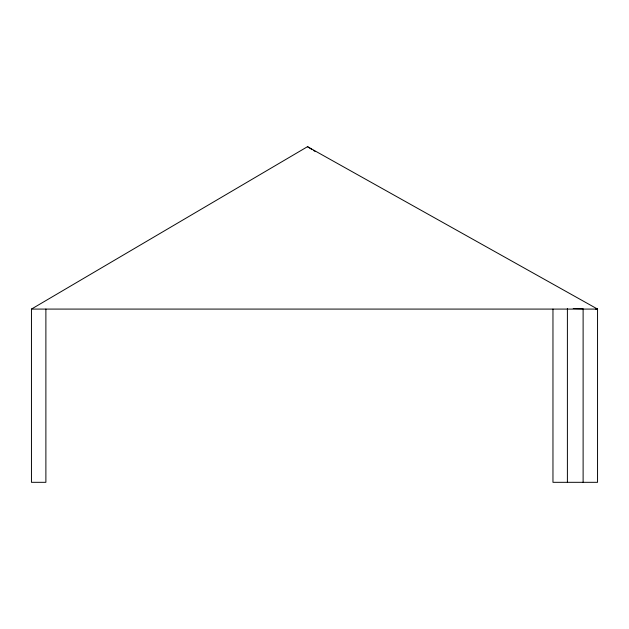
<?xml version="1.0" encoding="UTF-8"?>
<svg xmlns="http://www.w3.org/2000/svg" width="629" height="629" viewBox="0 0 629 629"><rect width="100%" height="100%" fill="white"/><g stroke="black" fill="none" stroke-linecap="round" stroke-linejoin="round"><path stroke-width="0.94" d="M45.886 309.083L45.886 482.317L31.45 482.317L31.45 309.083L307.51 146.683L597.55 309.083L597.55 482.317L552.962 482.317L552.962 309.083M31.45 309.083L597.55 309.083L595.608 309.043M573.231 308.532L582.957 308.753M307.51 146.683L311.669 149.285M313.336 150.323L315.003 151.361M583.114 309.083L583.114 482.317M567.397 308.399L567.397 482.317"/></g></svg>
